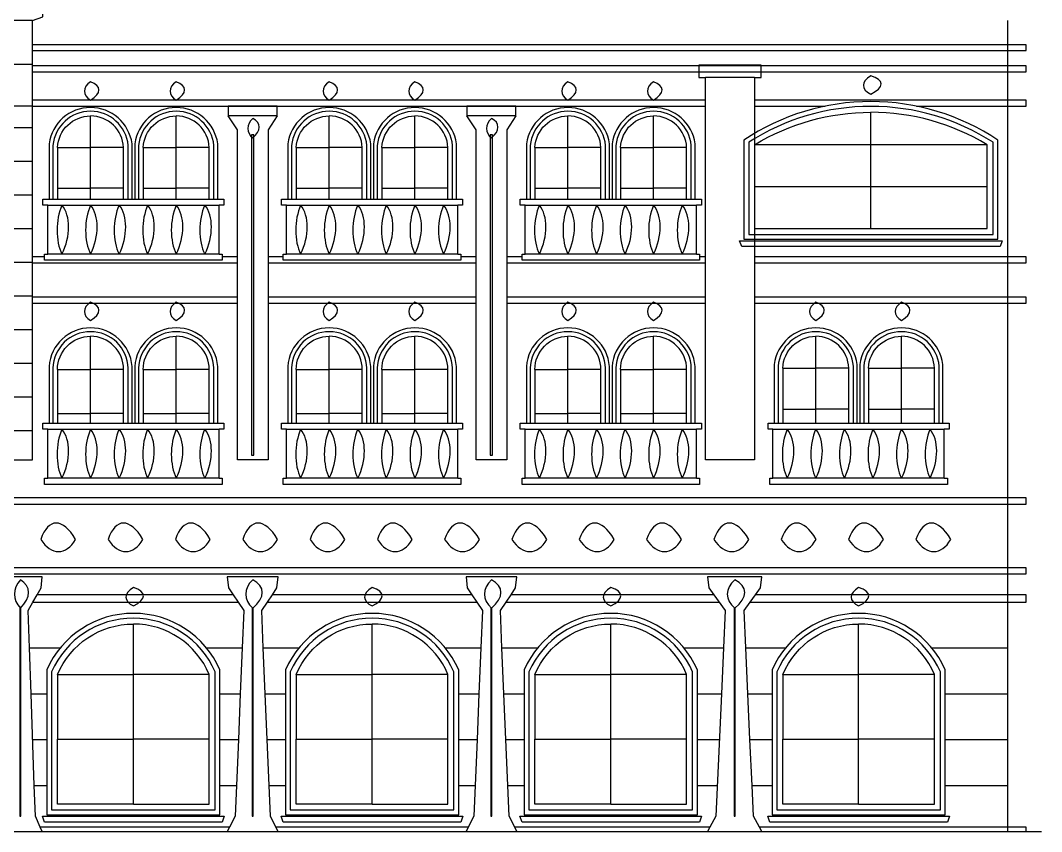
# Model space of a CAD drawing. Extents: x 86715 to 140868, y 75898 to 100447.
# Drawn here: x 124183 to 140868, y 75898 to 89148 of the extents above; entities that cross this region are included whole.
import ezdxf

# ---------------------------------------------------------------- set-up
doc = ezdxf.new("R2010")
doc.units = 0
for name, color, linetype, lineweight in [('01_SOURCE_MASSING', 7, 'Continuous', 25), ('02_NEW_GLAZING', 7, 'Continuous', 25), ('03_NEW_FRAMES', 7, 'Continuous', 25), ('04_NEW_CROWNS', 7, 'Continuous', 25), ('05_NEW_COLUMNS', 7, 'Continuous', 25), ('06_NEW_RAILINGS', 7, 'Continuous', 25), ('07_NEW_ORNAMENT', 7, 'Continuous', 25)]:
    doc.layers.add(name, color=color, linetype=linetype, lineweight=lineweight)

# ---------------------------------------------------------------- blocks, each defined once
blk = doc.blocks.new('ART_NOUVEAU_WINDOW_005')
at = {"layer": '02_NEW_GLAZING'}
for points in [[(-1240, 2117, -0.301718), (0, 2940)], [(1240, 2117, 0.301718), (0, 2940)]]:
    blk.add_lwpolyline(points, format="xyb", dxfattribs=at)
for points in [[(0, 2117), (0, 2940)], [(-1240, 2117), (-1240, 1058)], [(-1240, 2117), (0, 2117)], [(1240, 2117), (0, 2117)], [(0, 1058), (0, 2117)], [(1240, 1058), (1240, 2117)], [(0, 0), (-1240, 0), (-1240, 1058)], [(-1240, 1058), (0, 1058)], [(0, 0), (1240, 0), (1240, 1058)], [(0, 0), (0, 1058)], [(1240, 1058), (0, 1058)]]:
    blk.add_lwpolyline(points, dxfattribs=at)
at = {"layer": '03_NEW_FRAMES'}
for points in [[(-1415, -175), (1415, -175), (1415, 302), (1415, 1052), (1415, 1802), (1415, 2194, 0.296832), (0, 3115, 0.296832), (-1415, 2194), (-1415, 1802), (-1415, 1052), (-1415, 302)], [(-1336, -96), (1336, -96), (1336, 2159, 0.298878), (0, 3036, 0.298878), (-1336, 2159)]]:
    blk.add_lwpolyline(points, format="xyb", close=True, dxfattribs=at)
blk.add_lwpolyline([(-1485, -200), (1485, -200), (1450, -295), (-1450, -295)], close=True, dxfattribs=at)
at = {"layer": '07_NEW_ORNAMENT'}
blk.add_open_spline([(0, 3235), (-163, 3316), (-163, 3445), (0, 3535), (221, 3469), (221, 3346), (0, 3235)], degree=3, knots=[0, 0, 0, 0, 1, 1, 1, 2, 2, 2, 2], dxfattribs=at)
blk = doc.blocks.new('ART_NOUVEAU_WINDOW_006')
at = {"layer": '02_NEW_GLAZING'}
for points in [[(-1240, 2117, -0.301718), (0, 2940)], [(1240, 2117, 0.301718), (0, 2940)]]:
    blk.add_lwpolyline(points, format="xyb", dxfattribs=at)
for points in [[(0, 2117), (0, 2940)], [(-1240, 2117), (-1240, 1058)], [(-1240, 2117), (0, 2117)], [(1240, 2117), (0, 2117)], [(0, 1058), (0, 2117)], [(1240, 1058), (1240, 2117)], [(0, 0), (-1240, 0), (-1240, 1058)], [(-1240, 1058), (0, 1058)], [(0, 0), (1240, 0), (1240, 1058)], [(0, 0), (0, 1058)], [(1240, 1058), (0, 1058)]]:
    blk.add_lwpolyline(points, dxfattribs=at)
at = {"layer": '03_NEW_FRAMES'}
for points in [[(-1415, -175), (1415, -175), (1415, 302), (1415, 1052), (1415, 1802), (1415, 2194, 0.296832), (0, 3115, 0.296832), (-1415, 2194), (-1415, 1802), (-1415, 1052), (-1415, 302)], [(-1336, -96), (1336, -96), (1336, 2159, 0.298878), (0, 3036, 0.298878), (-1336, 2159)]]:
    blk.add_lwpolyline(points, format="xyb", close=True, dxfattribs=at)
blk.add_lwpolyline([(-1485, -200), (1485, -200), (1450, -295), (-1450, -295)], close=True, dxfattribs=at)
at = {"layer": '07_NEW_ORNAMENT'}
blk.add_open_spline([(0, 3235), (-163, 3316), (-163, 3445), (0, 3535), (221, 3469), (221, 3346), (0, 3235)], degree=3, knots=[0, 0, 0, 0, 1, 1, 1, 2, 2, 2, 2], dxfattribs=at)
blk = doc.blocks.new('ART_NOUVEAU_WINDOW_007')
at = {"layer": '02_NEW_GLAZING'}
for points in [[(-1240, 2117, -0.301718), (0, 2940)], [(1240, 2117, 0.301718), (0, 2940)]]:
    blk.add_lwpolyline(points, format="xyb", dxfattribs=at)
for points in [[(0, 2117), (0, 2940)], [(-1240, 2117), (-1240, 1058)], [(-1240, 2117), (0, 2117)], [(1240, 2117), (0, 2117)], [(0, 1058), (0, 2117)], [(1240, 1058), (1240, 2117)], [(0, 0), (-1240, 0), (-1240, 1058)], [(-1240, 1058), (0, 1058)], [(0, 0), (1240, 0), (1240, 1058)], [(0, 0), (0, 1058)], [(1240, 1058), (0, 1058)]]:
    blk.add_lwpolyline(points, dxfattribs=at)
at = {"layer": '03_NEW_FRAMES'}
for points in [[(-1415, -175), (1415, -175), (1415, 302), (1415, 1052), (1415, 1802), (1415, 2194, 0.296832), (0, 3115, 0.296832), (-1415, 2194), (-1415, 1802), (-1415, 1052), (-1415, 302)], [(-1336, -96), (1336, -96), (1336, 2159, 0.298878), (0, 3036, 0.298878), (-1336, 2159)]]:
    blk.add_lwpolyline(points, format="xyb", close=True, dxfattribs=at)
blk.add_lwpolyline([(-1485, -200), (1485, -200), (1450, -295), (-1450, -295)], close=True, dxfattribs=at)
at = {"layer": '07_NEW_ORNAMENT'}
blk.add_open_spline([(0, 3235), (-163, 3316), (-163, 3445), (0, 3535), (221, 3469), (221, 3346), (0, 3235)], degree=3, knots=[0, 0, 0, 0, 1, 1, 1, 2, 2, 2, 2], dxfattribs=at)
blk = doc.blocks.new('ART_NOUVEAU_WINDOW_008')
at = {"layer": '02_NEW_GLAZING'}
for points in [[(-1240, 2117, -0.301718), (0, 2940)], [(1240, 2117, 0.301718), (0, 2940)]]:
    blk.add_lwpolyline(points, format="xyb", dxfattribs=at)
for points in [[(0, 2117), (0, 2940)], [(-1240, 2117), (-1240, 1058)], [(-1240, 2117), (0, 2117)], [(1240, 2117), (0, 2117)], [(0, 1058), (0, 2117)], [(1240, 1058), (1240, 2117)], [(0, 0), (-1240, 0), (-1240, 1058)], [(-1240, 1058), (0, 1058)], [(0, 0), (1240, 0), (1240, 1058)], [(0, 0), (0, 1058)], [(1240, 1058), (0, 1058)]]:
    blk.add_lwpolyline(points, dxfattribs=at)
at = {"layer": '03_NEW_FRAMES'}
for points in [[(-1415, -175), (1415, -175), (1415, 302), (1415, 1052), (1415, 1802), (1415, 2194, 0.296832), (0, 3115, 0.296832), (-1415, 2194), (-1415, 1802), (-1415, 1052), (-1415, 302)], [(-1336, -96), (1336, -96), (1336, 2159, 0.298878), (0, 3036, 0.298878), (-1336, 2159)]]:
    blk.add_lwpolyline(points, format="xyb", close=True, dxfattribs=at)
blk.add_lwpolyline([(-1485, -200), (1485, -200), (1450, -295), (-1450, -295)], close=True, dxfattribs=at)
at = {"layer": '07_NEW_ORNAMENT'}
blk.add_open_spline([(0, 3235), (-163, 3316), (-163, 3445), (0, 3535), (221, 3469), (221, 3346), (0, 3235)], degree=3, knots=[0, 0, 0, 0, 1, 1, 1, 2, 2, 2, 2], dxfattribs=at)
blk = doc.blocks.new('ART_NOUVEAU_WINDOW_018')
at = {"layer": '02_NEW_GLAZING'}
for points in [[(-540, 1440, -0.414214), (0, 1980)], [(540, 1440, 0.414214), (0, 1980)]]:
    blk.add_lwpolyline(points, format="xyb", dxfattribs=at)
for points in [[(0, 1440), (0, 1980)], [(-540, 1440), (-540, 720)], [(-540, 1440), (0, 1440)], [(540, 1440), (0, 1440)], [(0, 720), (0, 1440)], [(540, 720), (540, 1440)], [(-540, 720), (-540, 562)], [(-540, 720), (0, 720)], [(540, 720), (0, 720)], [(0, 562), (0, 720)], [(540, 562), (540, 720)]]:
    blk.add_lwpolyline(points, dxfattribs=at)
at = {"layer": '03_NEW_FRAMES'}
for points in [[(678, 562), (678, 1486, 0.393721), (0, 2118, 0.393721), (-678, 1486), (-678, 562)], [(616, 562), (616, 1459, 0.405113), (0, 2056, 0.405113), (-616, 1459), (-616, 562)]]:
    blk.add_lwpolyline(points, format="xyb", dxfattribs=at)
at = {"layer": '07_NEW_ORNAMENT'}
blk.add_open_spline([(0, 2238), (-135, 2319), (-135, 2448), (0, 2538), (183, 2472), (183, 2349), (0, 2238)], degree=3, knots=[0, 0, 0, 0, 1, 1, 1, 2, 2, 2, 2], dxfattribs=at)
blk = doc.blocks.new('ART_NOUVEAU_WINDOW_019')
at = {"layer": '02_NEW_GLAZING'}
for points in [[(-540, 1440, -0.414214), (0, 1980)], [(540, 1440, 0.414214), (0, 1980)]]:
    blk.add_lwpolyline(points, format="xyb", dxfattribs=at)
for points in [[(0, 1440), (0, 1980)], [(-540, 1440), (-540, 720)], [(-540, 1440), (0, 1440)], [(540, 1440), (0, 1440)], [(0, 720), (0, 1440)], [(540, 720), (540, 1440)], [(-540, 720), (-540, 562)], [(-540, 720), (0, 720)], [(540, 720), (0, 720)], [(0, 562), (0, 720)], [(540, 562), (540, 720)]]:
    blk.add_lwpolyline(points, dxfattribs=at)
at = {"layer": '03_NEW_FRAMES'}
for points in [[(678, 562), (678, 1486, 0.393721), (0, 2118, 0.393721), (-678, 1486), (-678, 562)], [(616, 562), (616, 1459, 0.405113), (0, 2056, 0.405113), (-616, 1459), (-616, 562)]]:
    blk.add_lwpolyline(points, format="xyb", dxfattribs=at)
at = {"layer": '07_NEW_ORNAMENT'}
blk.add_open_spline([(0, 2238), (-135, 2319), (-135, 2448), (0, 2538), (183, 2472), (183, 2349), (0, 2238)], degree=3, knots=[0, 0, 0, 0, 1, 1, 1, 2, 2, 2, 2], dxfattribs=at)
blk = doc.blocks.new('ART_NOUVEAU_WINDOW_020')
at = {"layer": '02_NEW_GLAZING'}
for points in [[(-540, 1440, -0.414214), (0, 1980)], [(540, 1440, 0.414214), (0, 1980)]]:
    blk.add_lwpolyline(points, format="xyb", dxfattribs=at)
for points in [[(0, 1440), (0, 1980)], [(-540, 1440), (-540, 720)], [(-540, 1440), (0, 1440)], [(540, 1440), (0, 1440)], [(0, 720), (0, 1440)], [(540, 720), (540, 1440)], [(-540, 720), (-540, 562)], [(-540, 720), (0, 720)], [(540, 720), (0, 720)], [(0, 562), (0, 720)], [(540, 562), (540, 720)]]:
    blk.add_lwpolyline(points, dxfattribs=at)
at = {"layer": '03_NEW_FRAMES'}
for points in [[(678, 562), (678, 1486, 0.393721), (0, 2118, 0.393721), (-678, 1486), (-678, 562)], [(616, 562), (616, 1459, 0.405113), (0, 2056, 0.405113), (-616, 1459), (-616, 562)]]:
    blk.add_lwpolyline(points, format="xyb", dxfattribs=at)
at = {"layer": '07_NEW_ORNAMENT'}
blk.add_open_spline([(0, 2238), (-135, 2319), (-135, 2448), (0, 2538), (183, 2472), (183, 2349), (0, 2238)], degree=3, knots=[0, 0, 0, 0, 1, 1, 1, 2, 2, 2, 2], dxfattribs=at)
blk = doc.blocks.new('ART_NOUVEAU_WINDOW_021')
at = {"layer": '02_NEW_GLAZING'}
for points in [[(-540, 1440, -0.414214), (0, 1980)], [(540, 1440, 0.414214), (0, 1980)]]:
    blk.add_lwpolyline(points, format="xyb", dxfattribs=at)
for points in [[(0, 1440), (0, 1980)], [(-540, 1440), (-540, 720)], [(-540, 1440), (0, 1440)], [(540, 1440), (0, 1440)], [(0, 720), (0, 1440)], [(540, 720), (540, 1440)], [(-540, 720), (-540, 562)], [(-540, 720), (0, 720)], [(540, 720), (0, 720)], [(0, 562), (0, 720)], [(540, 562), (540, 720)]]:
    blk.add_lwpolyline(points, dxfattribs=at)
at = {"layer": '03_NEW_FRAMES'}
for points in [[(678, 562), (678, 1486, 0.393721), (0, 2118, 0.393721), (-678, 1486), (-678, 562)], [(616, 562), (616, 1459, 0.405113), (0, 2056, 0.405113), (-616, 1459), (-616, 562)]]:
    blk.add_lwpolyline(points, format="xyb", dxfattribs=at)
at = {"layer": '07_NEW_ORNAMENT'}
blk.add_open_spline([(0, 2238), (-135, 2319), (-135, 2448), (0, 2538), (183, 2472), (183, 2349), (0, 2238)], degree=3, knots=[0, 0, 0, 0, 1, 1, 1, 2, 2, 2, 2], dxfattribs=at)
blk = doc.blocks.new('ART_NOUVEAU_WINDOW_022')
at = {"layer": '02_NEW_GLAZING'}
for points in [[(-540, 1440, -0.414214), (0, 1980)], [(540, 1440, 0.414214), (0, 1980)]]:
    blk.add_lwpolyline(points, format="xyb", dxfattribs=at)
for points in [[(0, 1440), (0, 1980)], [(-540, 1440), (-540, 720)], [(-540, 1440), (0, 1440)], [(540, 1440), (0, 1440)], [(0, 720), (0, 1440)], [(540, 720), (540, 1440)], [(-540, 720), (-540, 562)], [(-540, 720), (0, 720)], [(540, 720), (0, 720)], [(0, 562), (0, 720)], [(540, 562), (540, 720)]]:
    blk.add_lwpolyline(points, dxfattribs=at)
at = {"layer": '03_NEW_FRAMES'}
for points in [[(678, 562), (678, 1486, 0.393721), (0, 2118, 0.393721), (-678, 1486), (-678, 562)], [(616, 562), (616, 1459, 0.405113), (0, 2056, 0.405113), (-616, 1459), (-616, 562)]]:
    blk.add_lwpolyline(points, format="xyb", dxfattribs=at)
at = {"layer": '07_NEW_ORNAMENT'}
blk.add_open_spline([(0, 2238), (-135, 2319), (-135, 2448), (0, 2538), (183, 2472), (183, 2349), (0, 2238)], degree=3, knots=[0, 0, 0, 0, 1, 1, 1, 2, 2, 2, 2], dxfattribs=at)
blk = doc.blocks.new('ART_NOUVEAU_WINDOW_023')
at = {"layer": '02_NEW_GLAZING'}
for points in [[(-540, 1440, -0.414214), (0, 1980)], [(540, 1440, 0.414214), (0, 1980)]]:
    blk.add_lwpolyline(points, format="xyb", dxfattribs=at)
for points in [[(0, 1440), (0, 1980)], [(-540, 1440), (-540, 720)], [(-540, 1440), (0, 1440)], [(540, 1440), (0, 1440)], [(0, 720), (0, 1440)], [(540, 720), (540, 1440)], [(-540, 720), (-540, 562)], [(-540, 720), (0, 720)], [(540, 720), (0, 720)], [(0, 562), (0, 720)], [(540, 562), (540, 720)]]:
    blk.add_lwpolyline(points, dxfattribs=at)
at = {"layer": '03_NEW_FRAMES'}
for points in [[(678, 562), (678, 1486, 0.393721), (0, 2118, 0.393721), (-678, 1486), (-678, 562)], [(616, 562), (616, 1459, 0.405113), (0, 2056, 0.405113), (-616, 1459), (-616, 562)]]:
    blk.add_lwpolyline(points, format="xyb", dxfattribs=at)
at = {"layer": '07_NEW_ORNAMENT'}
blk.add_open_spline([(0, 2238), (-135, 2319), (-135, 2448), (0, 2538), (183, 2472), (183, 2349), (0, 2238)], degree=3, knots=[0, 0, 0, 0, 1, 1, 1, 2, 2, 2, 2], dxfattribs=at)
blk = doc.blocks.new('ART_NOUVEAU_WINDOW_026')
at = {"layer": '02_NEW_GLAZING'}
for points in [[(-540, 1337, -0.403191), (0, 1857)], [(540, 1337, 0.403191), (0, 1857)]]:
    blk.add_lwpolyline(points, format="xyb", dxfattribs=at)
for points in [[(0, 1337), (0, 1857)], [(-540, 1337), (-540, 669)], [(-540, 1337), (0, 1337)], [(540, 1337), (0, 1337)], [(0, 669), (0, 1337)], [(540, 669), (540, 1337)], [(-540, 669), (-540, 439)], [(-540, 669), (0, 669)], [(540, 669), (0, 669)], [(0, 439), (0, 669)], [(540, 439), (540, 669)]]:
    blk.add_lwpolyline(points, dxfattribs=at)
at = {"layer": '03_NEW_FRAMES'}
for points in [[(678, 439), (678, 1398, 0.377701), (0, 1995, 0.377701), (-678, 1398), (-678, 439)], [(616, 439), (616, 1370, 0.387958), (0, 1933, 0.387958), (-616, 1370), (-616, 439)]]:
    blk.add_lwpolyline(points, format="xyb", dxfattribs=at)
at = {"layer": '07_NEW_ORNAMENT'}
blk.add_open_spline([(0, 2115), (-135, 2196), (-135, 2325), (0, 2415), (183, 2349), (183, 2226), (0, 2115)], degree=3, knots=[0, 0, 0, 0, 1, 1, 1, 2, 2, 2, 2], dxfattribs=at)
blk = doc.blocks.new('ART_NOUVEAU_WINDOW_027')
at = {"layer": '02_NEW_GLAZING'}
for points in [[(-540, 1337, -0.403191), (0, 1857)], [(540, 1337, 0.403191), (0, 1857)]]:
    blk.add_lwpolyline(points, format="xyb", dxfattribs=at)
for points in [[(0, 1337), (0, 1857)], [(-540, 1337), (-540, 669)], [(-540, 1337), (0, 1337)], [(540, 1337), (0, 1337)], [(0, 669), (0, 1337)], [(540, 669), (540, 1337)], [(-540, 669), (-540, 439)], [(-540, 669), (0, 669)], [(540, 669), (0, 669)], [(0, 439), (0, 669)], [(540, 439), (540, 669)]]:
    blk.add_lwpolyline(points, dxfattribs=at)
at = {"layer": '03_NEW_FRAMES'}
for points in [[(678, 439), (678, 1398, 0.377701), (0, 1995, 0.377701), (-678, 1398), (-678, 439)], [(616, 439), (616, 1370, 0.387958), (0, 1933, 0.387958), (-616, 1370), (-616, 439)]]:
    blk.add_lwpolyline(points, format="xyb", dxfattribs=at)
at = {"layer": '07_NEW_ORNAMENT'}
blk.add_open_spline([(0, 2115), (-135, 2196), (-135, 2325), (0, 2415), (183, 2349), (183, 2226), (0, 2115)], degree=3, knots=[0, 0, 0, 0, 1, 1, 1, 2, 2, 2, 2], dxfattribs=at)
blk = doc.blocks.new('ART_NOUVEAU_WINDOW_036')
at = {"layer": '02_NEW_GLAZING'}
for points in [[(-540, 1325, -0.400515), (0, 1840)], [(540, 1325, 0.400515), (0, 1840)]]:
    blk.add_lwpolyline(points, format="xyb", dxfattribs=at)
for points in [[(0, 1325), (0, 1840)], [(-540, 1325), (-540, 662)], [(-540, 1325), (0, 1325)], [(540, 1325), (0, 1325)], [(0, 662), (0, 1325)], [(540, 662), (540, 1325)], [(-540, 662), (-540, 482)], [(-540, 662), (0, 662)], [(540, 662), (0, 662)], [(0, 482), (0, 662)], [(540, 482), (540, 662)]]:
    blk.add_lwpolyline(points, dxfattribs=at)
at = {"layer": '03_NEW_FRAMES'}
for points in [[(678, 482), (678, 1385, 0.375428), (0, 1978, 0.375428), (-678, 1385), (-678, 482)], [(616, 482), (616, 1358, 0.385518), (0, 1916, 0.385518), (-616, 1358), (-616, 482)]]:
    blk.add_lwpolyline(points, format="xyb", dxfattribs=at)
at = {"layer": '07_NEW_ORNAMENT'}
blk.add_open_spline([(0, 2098), (-135, 2179), (-135, 2308), (0, 2398), (183, 2332), (183, 2209), (0, 2098)], degree=3, knots=[0, 0, 0, 0, 1, 1, 1, 2, 2, 2, 2], dxfattribs=at)
blk = doc.blocks.new('ART_NOUVEAU_WINDOW_037')
at = {"layer": '02_NEW_GLAZING'}
for points in [[(-540, 1325, -0.400515), (0, 1840)], [(540, 1325, 0.400515), (0, 1840)]]:
    blk.add_lwpolyline(points, format="xyb", dxfattribs=at)
for points in [[(0, 1325), (0, 1840)], [(-540, 1325), (-540, 662)], [(-540, 1325), (0, 1325)], [(540, 1325), (0, 1325)], [(0, 662), (0, 1325)], [(540, 662), (540, 1325)], [(-540, 662), (-540, 482)], [(-540, 662), (0, 662)], [(540, 662), (0, 662)], [(0, 482), (0, 662)], [(540, 482), (540, 662)]]:
    blk.add_lwpolyline(points, dxfattribs=at)
at = {"layer": '03_NEW_FRAMES'}
for points in [[(678, 482), (678, 1385, 0.375428), (0, 1978, 0.375428), (-678, 1385), (-678, 482)], [(616, 482), (616, 1358, 0.385518), (0, 1916, 0.385518), (-616, 1358), (-616, 482)]]:
    blk.add_lwpolyline(points, format="xyb", dxfattribs=at)
at = {"layer": '07_NEW_ORNAMENT'}
blk.add_open_spline([(0, 2098), (-135, 2179), (-135, 2308), (0, 2398), (183, 2332), (183, 2209), (0, 2098)], degree=3, knots=[0, 0, 0, 0, 1, 1, 1, 2, 2, 2, 2], dxfattribs=at)
blk = doc.blocks.new('ART_NOUVEAU_WINDOW_038')
at = {"layer": '02_NEW_GLAZING'}
for points in [[(-540, 1325, -0.400515), (0, 1840)], [(540, 1325, 0.400515), (0, 1840)]]:
    blk.add_lwpolyline(points, format="xyb", dxfattribs=at)
for points in [[(0, 1325), (0, 1840)], [(-540, 1325), (-540, 662)], [(-540, 1325), (0, 1325)], [(540, 1325), (0, 1325)], [(0, 662), (0, 1325)], [(540, 662), (540, 1325)], [(-540, 662), (-540, 482)], [(-540, 662), (0, 662)], [(540, 662), (0, 662)], [(0, 482), (0, 662)], [(540, 482), (540, 662)]]:
    blk.add_lwpolyline(points, dxfattribs=at)
at = {"layer": '03_NEW_FRAMES'}
for points in [[(678, 482), (678, 1385, 0.375428), (0, 1978, 0.375428), (-678, 1385), (-678, 482)], [(616, 482), (616, 1358, 0.385518), (0, 1916, 0.385518), (-616, 1358), (-616, 482)]]:
    blk.add_lwpolyline(points, format="xyb", dxfattribs=at)
at = {"layer": '07_NEW_ORNAMENT'}
blk.add_open_spline([(0, 2098), (-135, 2179), (-135, 2308), (0, 2398), (183, 2332), (183, 2209), (0, 2098)], degree=3, knots=[0, 0, 0, 0, 1, 1, 1, 2, 2, 2, 2], dxfattribs=at)
blk = doc.blocks.new('ART_NOUVEAU_WINDOW_039')
at = {"layer": '02_NEW_GLAZING'}
for points in [[(-540, 1325, -0.400515), (0, 1840)], [(540, 1325, 0.400515), (0, 1840)]]:
    blk.add_lwpolyline(points, format="xyb", dxfattribs=at)
for points in [[(0, 1325), (0, 1840)], [(-540, 1325), (-540, 662)], [(-540, 1325), (0, 1325)], [(540, 1325), (0, 1325)], [(0, 662), (0, 1325)], [(540, 662), (540, 1325)], [(-540, 662), (-540, 482)], [(-540, 662), (0, 662)], [(540, 662), (0, 662)], [(0, 482), (0, 662)], [(540, 482), (540, 662)]]:
    blk.add_lwpolyline(points, dxfattribs=at)
at = {"layer": '03_NEW_FRAMES'}
for points in [[(678, 482), (678, 1385, 0.375428), (0, 1978, 0.375428), (-678, 1385), (-678, 482)], [(616, 482), (616, 1358, 0.385518), (0, 1916, 0.385518), (-616, 1358), (-616, 482)]]:
    blk.add_lwpolyline(points, format="xyb", dxfattribs=at)
at = {"layer": '07_NEW_ORNAMENT'}
blk.add_open_spline([(0, 2098), (-135, 2179), (-135, 2308), (0, 2398), (183, 2332), (183, 2209), (0, 2098)], degree=3, knots=[0, 0, 0, 0, 1, 1, 1, 2, 2, 2, 2], dxfattribs=at)
blk = doc.blocks.new('ART_NOUVEAU_WINDOW_040')
at = {"layer": '02_NEW_GLAZING'}
for points in [[(-540, 1325, -0.400515), (0, 1840)], [(540, 1325, 0.400515), (0, 1840)]]:
    blk.add_lwpolyline(points, format="xyb", dxfattribs=at)
for points in [[(0, 1325), (0, 1840)], [(-540, 1325), (-540, 662)], [(-540, 1325), (0, 1325)], [(540, 1325), (0, 1325)], [(0, 662), (0, 1325)], [(540, 662), (540, 1325)], [(-540, 662), (-540, 482)], [(-540, 662), (0, 662)], [(540, 662), (0, 662)], [(0, 482), (0, 662)], [(540, 482), (540, 662)]]:
    blk.add_lwpolyline(points, dxfattribs=at)
at = {"layer": '03_NEW_FRAMES'}
for points in [[(678, 482), (678, 1385, 0.375428), (0, 1978, 0.375428), (-678, 1385), (-678, 482)], [(616, 482), (616, 1358, 0.385518), (0, 1916, 0.385518), (-616, 1358), (-616, 482)]]:
    blk.add_lwpolyline(points, format="xyb", dxfattribs=at)
at = {"layer": '07_NEW_ORNAMENT'}
blk.add_open_spline([(0, 2098), (-135, 2179), (-135, 2308), (0, 2398), (183, 2332), (183, 2209), (0, 2098)], degree=3, knots=[0, 0, 0, 0, 1, 1, 1, 2, 2, 2, 2], dxfattribs=at)
blk = doc.blocks.new('ART_NOUVEAU_WINDOW_041')
at = {"layer": '02_NEW_GLAZING'}
for points in [[(-540, 1325, -0.400515), (0, 1840)], [(540, 1325, 0.400515), (0, 1840)]]:
    blk.add_lwpolyline(points, format="xyb", dxfattribs=at)
for points in [[(0, 1325), (0, 1840)], [(-540, 1325), (-540, 662)], [(-540, 1325), (0, 1325)], [(540, 1325), (0, 1325)], [(0, 662), (0, 1325)], [(540, 662), (540, 1325)], [(-540, 662), (-540, 482)], [(-540, 662), (0, 662)], [(540, 662), (0, 662)], [(0, 482), (0, 662)], [(540, 482), (540, 662)]]:
    blk.add_lwpolyline(points, dxfattribs=at)
at = {"layer": '03_NEW_FRAMES'}
for points in [[(678, 482), (678, 1385, 0.375428), (0, 1978, 0.375428), (-678, 1385), (-678, 482)], [(616, 482), (616, 1358, 0.385518), (0, 1916, 0.385518), (-616, 1358), (-616, 482)]]:
    blk.add_lwpolyline(points, format="xyb", dxfattribs=at)
at = {"layer": '07_NEW_ORNAMENT'}
blk.add_open_spline([(0, 2098), (-135, 2179), (-135, 2308), (0, 2398), (183, 2332), (183, 2209), (0, 2098)], degree=3, knots=[0, 0, 0, 0, 1, 1, 1, 2, 2, 2, 2], dxfattribs=at)
blk = doc.blocks.new('ART_NOUVEAU_WINDOW_042')
at = {"layer": '02_NEW_GLAZING'}
for points in [[(0, 1368), (-1900, 1368, -0.137359), (0, 1900)], [(1900, 1368, 0.137359), (0, 1900)]]:
    blk.add_lwpolyline(points, format="xyb", dxfattribs=at)
for points in [[(0, 1368), (0, 1900)], [(1900, 1368), (0, 1368)], [(0, 684), (0, 1368)], [(1900, 684), (1900, 1368)], [(0, 684), (-1900, 684)], [(0, 0), (1900, 0), (1900, 684)], [(0, 0), (0, 684)], [(1900, 684), (0, 684)], [(-1900, 0), (0, 0)]]:
    blk.add_lwpolyline(points, dxfattribs=at)
at = {"layer": '03_NEW_FRAMES'}
for points in [[(-2075, -175), (-1900, -175), (2075, -175), (2075, 1445, 0.148461), (0, 2075, 0.148461), (-2075, 1445)], [(-1996, -96), (-1900, -96), (1996, -96), (1996, 1410, 0.143719), (0, 1996, 0.143719), (-1996, 1410)]]:
    blk.add_lwpolyline(points, format="xyb", close=True, dxfattribs=at)
blk.add_lwpolyline([(-2145, -200), (-1900, -200), (2145, -200), (2110, -295), (-1900, -295), (-2110, -295)], close=True, dxfattribs=at)
at = {"layer": '07_NEW_ORNAMENT'}
blk.add_open_spline([(0, 2195), (-163, 2276), (-163, 2405), (0, 2495), (221, 2429), (221, 2306), (0, 2195)], degree=3, knots=[0, 0, 0, 0, 1, 1, 1, 2, 2, 2, 2], dxfattribs=at)
blk = doc.blocks.new('ART_NOUVEAU_COLUMN_006')
at = {"layer": '05_NEW_COLUMNS'}
blk.add_lwpolyline([(205, 3750), (274, 3870), (338, 3982), (354, 4162), (-354, 4162), (-338, 3982), (-274, 3870), (-205, 3750), (-125, 3612), (-147, 3002), (-174, 2252), (-201, 1502), (-227, 752), (-245, 250), (-324, 70), (-354, 0), (354, 0), (324, 70), (245, 250), (227, 752), (174, 2252), (147, 3002), (125, 3612), (205, 3750)], dxfattribs=at)
blk.add_lwpolyline([(-8, 250), (8, 250), (8, 3652), (-8, 3652)], close=True, dxfattribs=at)
blk.add_open_spline([(0, 3652), (-131, 3776), (-131, 3974), (0, 4112), (177, 4011), (177, 3822), (0, 3652)], degree=3, knots=[0, 0, 0, 0, 1, 1, 1, 2, 2, 2, 2], dxfattribs=at)
blk = doc.blocks.new('ART_NOUVEAU_COLUMN_007')
at = {"layer": '05_NEW_COLUMNS'}
for points in [[(-415, 0), (415, 0), (380, 70), (288, 250), (267, 752), (235, 1502), (204, 2252), (172, 3002), (147, 3612), (240, 3750), (321, 3870), (396, 3982), (415, 4162), (-415, 4162), (-396, 3982), (-321, 3870), (-240, 3750), (-147, 3612), (-172, 3002), (-204, 2252), (-235, 1502), (-267, 752), (-288, 250), (-380, 70)], [(-8, 250), (8, 250), (8, 3652), (-8, 3652)]]:
    blk.add_lwpolyline(points, close=True, dxfattribs=at)
blk.add_open_spline([(0, 3652), (-153, 3776), (-153, 3974), (0, 4112), (208, 4011), (208, 3822), (0, 3652)], degree=3, knots=[0, 0, 0, 0, 1, 1, 1, 2, 2, 2, 2], dxfattribs=at)
blk = doc.blocks.new('ART_NOUVEAU_COLUMN_008')
at = {"layer": '05_NEW_COLUMNS'}
for points in [[(-415, 0), (415, 0), (380, 70), (288, 250), (267, 752), (235, 1502), (204, 2252), (172, 3002), (147, 3612), (240, 3750), (321, 3870), (396, 3982), (415, 4162), (-415, 4162), (-396, 3982), (-321, 3870), (-240, 3750), (-147, 3612), (-172, 3002), (-204, 2252), (-235, 1502), (-267, 752), (-288, 250), (-380, 70)], [(-8, 250), (8, 250), (8, 3652), (-8, 3652)]]:
    blk.add_lwpolyline(points, close=True, dxfattribs=at)
blk.add_open_spline([(0, 3652), (-153, 3776), (-153, 3974), (0, 4112), (208, 4011), (208, 3822), (0, 3652)], degree=3, knots=[0, 0, 0, 0, 1, 1, 1, 2, 2, 2, 2], dxfattribs=at)
blk = doc.blocks.new('ART_NOUVEAU_COLUMN_009')
at = {"layer": '05_NEW_COLUMNS'}
for points in [[(-442, 0), (442, 0), (404, 70), (306, 250), (284, 752), (250, 1502), (217, 2252), (184, 3002), (156, 3612), (255, 3750), (341, 3870), (422, 3982), (442, 4162), (-442, 4162), (-422, 3982), (-341, 3870), (-156, 3612), (-184, 3002), (-217, 2252), (-306, 250), (-404, 70)], [(-8, 250), (8, 250), (8, 3652), (-8, 3652)]]:
    blk.add_lwpolyline(points, close=True, dxfattribs=at)
blk.add_open_spline([(0, 3652), (-163, 3776), (-163, 3974), (0, 4112), (221, 4011), (221, 3822), (0, 3652)], degree=3, knots=[0, 0, 0, 0, 1, 1, 1, 2, 2, 2, 2], dxfattribs=at)
blk = doc.blocks.new('ART_NOUVEAU_RAILING_81.95_3')
at = {"layer": '06_NEW_RAILINGS'}
for points in [[(-1400, 780), (-1480, 780), (-1480, 880), (-1378, 880), (-1316, 880), (-1240, 880), (-700, 880), (-160, 880), (-84, 880), (-22, 880), (22, 880), (84, 880), (160, 880), (700, 880), (1240, 880), (1316, 880), (1378, 880), (1480, 880), (1480, 780), (1400, 780)], [(-1400, -20), (-1400, 780)], [(-1400, 780), (1400, 780)], [(1400, -20), (1400, 780)], [(1400, -20), (1450, -20), (1450, -120), (-1450, -120), (-1450, -20), (-1400, -20)], [(1400, -20), (-1400, -20)]]:
    blk.add_lwpolyline(points, dxfattribs=at)
for points in [[(-1167, -20), (-1273, 196), (-1273, 540), (-1167, 780), (-1022, 604), (-1022, 276), (-1167, -20)], [(-700, -20), (-807, 196), (-807, 540), (-700, 780), (-556, 604), (-556, 276), (-700, -20)], [(-233, -20), (-340, 196), (-340, 540), (-233, 780), (-89, 604), (-89, 276), (-233, -20)], [(233, -20), (127, 196), (127, 540), (233, 780), (378, 604), (378, 276), (233, -20)], [(700, -20), (593, 196), (593, 540), (700, 780), (844, 604), (844, 276), (700, -20)], [(1167, -20), (1060, 196), (1060, 540), (1167, 780), (1311, 604), (1311, 276), (1167, -20)]]:
    blk.add_open_spline(points, degree=3, knots=[0, 0, 0, 0, 1, 1, 1, 2, 2, 2, 2], dxfattribs=at)
blk = doc.blocks.new('ART_NOUVEAU_RAILING_81.95_4')
at = {"layer": '06_NEW_RAILINGS'}
for points in [[(-1400, 780), (-1480, 780), (-1480, 880), (-1378, 880), (-1316, 880), (-1240, 880), (-700, 880), (-160, 880), (-84, 880), (-22, 880), (22, 880), (84, 880), (160, 880), (700, 880), (1240, 880), (1316, 880), (1378, 880), (1480, 880), (1480, 780), (1400, 780)], [(-1400, -20), (-1400, 780)], [(-1400, 780), (1400, 780)], [(1400, -20), (1400, 780)], [(1400, -20), (1450, -20), (1450, -120), (-1450, -120), (-1450, -20), (-1400, -20)], [(1400, -20), (-1400, -20)]]:
    blk.add_lwpolyline(points, dxfattribs=at)
for points in [[(-1167, -20), (-1273, 196), (-1273, 540), (-1167, 780), (-1022, 604), (-1022, 276), (-1167, -20)], [(-700, -20), (-807, 196), (-807, 540), (-700, 780), (-556, 604), (-556, 276), (-700, -20)], [(-233, -20), (-340, 196), (-340, 540), (-233, 780), (-89, 604), (-89, 276), (-233, -20)], [(233, -20), (127, 196), (127, 540), (233, 780), (378, 604), (378, 276), (233, -20)], [(700, -20), (593, 196), (593, 540), (700, 780), (844, 604), (844, 276), (700, -20)], [(1167, -20), (1060, 196), (1060, 540), (1167, 780), (1311, 604), (1311, 276), (1167, -20)]]:
    blk.add_open_spline(points, degree=3, knots=[0, 0, 0, 0, 1, 1, 1, 2, 2, 2, 2], dxfattribs=at)
blk = doc.blocks.new('ART_NOUVEAU_RAILING_81.95_5')
at = {"layer": '06_NEW_RAILINGS'}
for points in [[(-1400, 780), (-1480, 780), (-1480, 880), (-1378, 880), (-1316, 880), (-1240, 880), (-700, 880), (-160, 880), (-84, 880), (-22, 880), (22, 880), (84, 880), (160, 880), (700, 880), (1240, 880), (1316, 880), (1378, 880), (1480, 880), (1480, 780), (1400, 780)], [(-1400, -20), (-1400, 780)], [(-1400, 780), (1400, 780)], [(1400, -20), (1400, 780)], [(1400, -20), (1450, -20), (1450, -120), (-1450, -120), (-1450, -20), (-1400, -20)], [(1400, -20), (-1400, -20)]]:
    blk.add_lwpolyline(points, dxfattribs=at)
for points in [[(-1167, -20), (-1273, 196), (-1273, 540), (-1167, 780), (-1022, 604), (-1022, 276), (-1167, -20)], [(-700, -20), (-807, 196), (-807, 540), (-700, 780), (-556, 604), (-556, 276), (-700, -20)], [(-233, -20), (-340, 196), (-340, 540), (-233, 780), (-89, 604), (-89, 276), (-233, -20)], [(233, -20), (127, 196), (127, 540), (233, 780), (378, 604), (378, 276), (233, -20)], [(700, -20), (593, 196), (593, 540), (700, 780), (844, 604), (844, 276), (700, -20)], [(1167, -20), (1060, 196), (1060, 540), (1167, 780), (1311, 604), (1311, 276), (1167, -20)]]:
    blk.add_open_spline(points, degree=3, knots=[0, 0, 0, 0, 1, 1, 1, 2, 2, 2, 2], dxfattribs=at)
blk = doc.blocks.new('ART_NOUVEAU_RAILING_81.95_6')
at = {"layer": '06_NEW_RAILINGS'}
for points in [[(-1400, 780), (-1480, 780), (-1480, 880), (-1378, 880), (-1316, 880), (-1240, 880), (-700, 880), (-160, 880), (-84, 880), (-22, 880), (22, 880), (84, 880), (160, 880), (700, 880), (1240, 880), (1316, 880), (1378, 880), (1480, 880), (1480, 780), (1400, 780)], [(-1400, -20), (-1400, 780)], [(-1400, 780), (1400, 780)], [(1400, -20), (1400, 780)], [(1400, -20), (1450, -20), (1450, -120), (-1450, -120), (-1450, -20), (-1400, -20)], [(1400, -20), (-1400, -20)]]:
    blk.add_lwpolyline(points, dxfattribs=at)
for points in [[(-1167, -20), (-1273, 196), (-1273, 540), (-1167, 780), (-1022, 604), (-1022, 276), (-1167, -20)], [(-700, -20), (-807, 196), (-807, 540), (-700, 780), (-556, 604), (-556, 276), (-700, -20)], [(-233, -20), (-340, 196), (-340, 540), (-233, 780), (-89, 604), (-89, 276), (-233, -20)], [(233, -20), (127, 196), (127, 540), (233, 780), (378, 604), (378, 276), (233, -20)], [(700, -20), (593, 196), (593, 540), (700, 780), (844, 604), (844, 276), (700, -20)], [(1167, -20), (1060, 196), (1060, 540), (1167, 780), (1311, 604), (1311, 276), (1167, -20)]]:
    blk.add_open_spline(points, degree=3, knots=[0, 0, 0, 0, 1, 1, 1, 2, 2, 2, 2], dxfattribs=at)
blk = doc.blocks.new('ART_NOUVEAU_RAILING_85.65_3')
at = {"layer": '06_NEW_RAILINGS'}
for points in [[(-1400, 780), (-1480, 780), (-1480, 880), (-1378, 880), (-1316, 880), (-1240, 880), (-700, 880), (-160, 880), (-84, 880), (-22, 880), (22, 880), (84, 880), (160, 880), (700, 880), (1240, 880), (1316, 880), (1378, 880), (1480, 880), (1480, 780), (1400, 780)], [(-1400, -20), (-1400, 780)], [(-1400, 780), (1400, 780)], [(1400, -20), (1400, 780)], [(1400, -20), (1450, -20), (1450, -62), (1450, -120), (-1450, -120), (-1450, -62), (-1450, -20), (-1400, -20)], [(1400, -20), (-1400, -20)]]:
    blk.add_lwpolyline(points, dxfattribs=at)
for points in [[(-1167, -20), (-1273, 196), (-1273, 540), (-1167, 780), (-1022, 604), (-1022, 276), (-1167, -20)], [(-700, -20), (-807, 196), (-807, 540), (-700, 780), (-556, 604), (-556, 276), (-700, -20)], [(-233, -20), (-340, 196), (-340, 540), (-233, 780), (-89, 604), (-89, 276), (-233, -20)], [(233, -20), (127, 196), (127, 540), (233, 780), (378, 604), (378, 276), (233, -20)], [(700, -20), (593, 196), (593, 540), (700, 780), (844, 604), (844, 276), (700, -20)], [(1167, -20), (1060, 196), (1060, 540), (1167, 780), (1311, 604), (1311, 276), (1167, -20)]]:
    blk.add_open_spline(points, degree=3, knots=[0, 0, 0, 0, 1, 1, 1, 2, 2, 2, 2], dxfattribs=at)
blk = doc.blocks.new('ART_NOUVEAU_RAILING_85.65_4')
at = {"layer": '06_NEW_RAILINGS'}
for points in [[(-1400, 780), (-1480, 780), (-1480, 880), (-1378, 880), (-1316, 880), (-1240, 880), (-700, 880), (-160, 880), (-84, 880), (-22, 880), (22, 880), (84, 880), (160, 880), (700, 880), (1240, 880), (1316, 880), (1378, 880), (1480, 880), (1480, 780), (1400, 780)], [(-1400, -20), (-1400, 780)], [(-1400, 780), (1400, 780)], [(1400, -20), (1400, 780)], [(1400, -20), (1450, -20), (1450, -62), (1450, -120), (-1450, -120), (-1450, -62), (-1450, -20), (-1400, -20)], [(1400, -20), (-1400, -20)]]:
    blk.add_lwpolyline(points, dxfattribs=at)
for points in [[(-1167, -20), (-1273, 196), (-1273, 540), (-1167, 780), (-1022, 604), (-1022, 276), (-1167, -20)], [(-700, -20), (-807, 196), (-807, 540), (-700, 780), (-556, 604), (-556, 276), (-700, -20)], [(-233, -20), (-340, 196), (-340, 540), (-233, 780), (-89, 604), (-89, 276), (-233, -20)], [(233, -20), (127, 196), (127, 540), (233, 780), (378, 604), (378, 276), (233, -20)], [(700, -20), (593, 196), (593, 540), (700, 780), (844, 604), (844, 276), (700, -20)], [(1167, -20), (1060, 196), (1060, 540), (1167, 780), (1311, 604), (1311, 276), (1167, -20)]]:
    blk.add_open_spline(points, degree=3, knots=[0, 0, 0, 0, 1, 1, 1, 2, 2, 2, 2], dxfattribs=at)
blk = doc.blocks.new('ART_NOUVEAU_RAILING_85.65_5')
at = {"layer": '06_NEW_RAILINGS'}
for points in [[(-1400, 780), (-1480, 780), (-1480, 880), (-1378, 880), (-1316, 880), (-1240, 880), (-700, 880), (-160, 880), (-84, 880), (-22, 880), (22, 880), (84, 880), (160, 880), (700, 880), (1240, 880), (1316, 880), (1378, 880), (1480, 880), (1480, 780), (1400, 780)], [(-1400, -20), (-1400, 780)], [(-1400, 780), (1400, 780)], [(1400, -20), (1400, 780)], [(1400, -20), (1450, -20), (1450, -62), (1450, -120), (-1450, -120), (-1450, -62), (-1450, -20), (-1400, -20)], [(1400, -20), (-1400, -20)]]:
    blk.add_lwpolyline(points, dxfattribs=at)
for points in [[(-1167, -20), (-1273, 196), (-1273, 540), (-1167, 780), (-1022, 604), (-1022, 276), (-1167, -20)], [(-700, -20), (-807, 196), (-807, 540), (-700, 780), (-556, 604), (-556, 276), (-700, -20)], [(-233, -20), (-340, 196), (-340, 540), (-233, 780), (-89, 604), (-89, 276), (-233, -20)], [(233, -20), (127, 196), (127, 540), (233, 780), (378, 604), (378, 276), (233, -20)], [(700, -20), (593, 196), (593, 540), (700, 780), (844, 604), (844, 276), (700, -20)], [(1167, -20), (1060, 196), (1060, 540), (1167, 780), (1311, 604), (1311, 276), (1167, -20)]]:
    blk.add_open_spline(points, degree=3, knots=[0, 0, 0, 0, 1, 1, 1, 2, 2, 2, 2], dxfattribs=at)
blk = doc.blocks.new('ART_NOUVEAU_ORGANIC_FRIEZE')
at = {"layer": '07_NEW_ORNAMENT'}
for points in [[(125085, 120), (124931.1, -144), (124686, -144), (124515, 120), (124640.4, 477.5), (124874.1, 477.5), (125085, 120)], [(126185, 120), (126031.1, -144), (125786, -144), (125615, 120), (125740.4, 477.5), (125974.1, 477.5), (126185, 120)], [(127285, 120), (127131.1, -144), (126886, -144), (126715, 120), (126840.4, 477.5), (127074.1, 477.5), (127285, 120)], [(128385, 120), (128231.1, -144), (127986, -144), (127815, 120), (127940.4, 477.5), (128174.1, 477.5), (128385, 120)], [(129485, 120), (129331.1, -144), (129086, -144), (128915, 120), (129040.4, 477.5), (129274.1, 477.5), (129485, 120)], [(130585, 120), (130431.1, -144), (130186, -144), (130015, 120), (130140.4, 477.5), (130374.1, 477.5), (130585, 120)], [(131685, 120), (131531.1, -144), (131286, -144), (131115, 120), (131240.4, 477.5), (131474.1, 477.5), (131685, 120)], [(132785, 120), (132631.1, -144), (132386, -144), (132215, 120), (132340.4, 477.5), (132574.1, 477.5), (132785, 120)], [(133885, 120), (133731.1, -144), (133486, -144), (133315, 120), (133440.4, 477.5), (133674.1, 477.5), (133885, 120)], [(134985, 120), (134831.1, -144), (134586, -144), (134415, 120), (134540.4, 477.5), (134774.1, 477.5), (134985, 120)], [(136085, 120), (135931.1, -144), (135686, -144), (135515, 120), (135640.4, 477.5), (135874.1, 477.5), (136085, 120)], [(137185, 120), (137031.1, -144), (136786, -144), (136615, 120), (136740.4, 477.5), (136974.1, 477.5), (137185, 120)], [(138285, 120), (138131.1, -144), (137886, -144), (137715, 120), (137840.4, 477.5), (138074.1, 477.5), (138285, 120)], [(139385, 120), (139231.1, -144), (138986, -144), (138815, 120), (138940.4, 477.5), (139174.1, 477.5), (139385, 120)]]:
    blk.add_open_spline(points, degree=3, knots=[0, 0, 0, 0, 1, 1, 1, 2, 2, 2, 2], dxfattribs=at)
blk = doc.blocks.new('ART_NOUVEAU_PROJECTING_WINDOW_PIER_2')
at = {"layer": '01_SOURCE_MASSING'}
for points in [[(1797, 6462), (1797, 6690), (1797, 6780), (1797, 7180), (-1797, 7180), (-1797, 6780), (-1797, 6690), (-1797, 6462)], [(1797, 6462), (-1797, 6462)], [(-1797, 6462), (-1797, 6440), (-1797, 6340), (-1797, 5880), (-1797, 5780), (-1797, 5780)], [(1797, 5780), (1797, 5780), (1797, 5880), (1797, 6340), (1797, 6440), (1797, 6462)], [(-1797, 0), (-915, 0), (1025, 0), (1797, 0), (1797, 482), (1797, 1032), (1797, 1582), (1797, 2132), (1797, 2560), (1797, 2660), (1797, 2682), (1797, 3220), (1797, 3232), (1797, 3320), (1797, 3782), (1797, 4332), (1797, 4882), (1797, 5432), (1797, 5780)], [(1797, 5780), (-1797, 5780)], [(-1797, 5780), (-1797, 5432), (-1797, 4882), (-1797, 4704), (-1797, 4332), (-1797, 3782), (-1797, 3704), (-1797, 3703), (-1797, 3543), (-1797, 3538)]]:
    blk.add_lwpolyline(points, dxfattribs=at)
blk = doc.blocks.new('ART_NOUVEAU_PIER_MASONRY_JOINTS_2')
at = {"layer": '01_SOURCE_MASSING'}
for points in [[(-1797, 5432), (-749, 5432)], [(858, 5432), (1797, 5432)], [(-1797, 4882), (-915, 4882)], [(1025, 4882), (1797, 4882)], [(-1797, 4332), (-915, 4332)], [(1025, 4332), (1797, 4332)], [(-1797, 3782), (-915, 3782)], [(1025, 3782), (1797, 3782)], [(-1797, 3232), (-780, 3232), (-690, 3232), (800, 3232), (890, 3232), (1797, 3232)], [(-1797, 2682), (-780, 2682), (-690, 2682), (800, 2682), (890, 2682), (1797, 2682)], [(-1797, 2132), (-308, 2132)], [(417, 2132), (1797, 2132)], [(-1797, 1582), (-913, 1582)], [(1023, 1582), (1797, 1582)], [(-1797, 1032), (-915, 1032)], [(1025, 1032), (1797, 1032)], [(-1797, 482), (-915, 482)], [(1025, 482), (1797, 482)]]:
    blk.add_lwpolyline(points, dxfattribs=at)
blk = doc.blocks.new('ART_NOUVEAU_PIER_SPANDREL_PANEL_2')
at = {"layer": '03_NEW_FRAMES'}
for points in [[(-835, -500), (835, -500), (835, -200), (835, 350), (835, 500), (-835, 500), (-835, 350), (-835, -200)], [(-745, -410), (745, -410), (745, -200), (745, 350), (745, 410), (-745, 410), (-745, 350), (-745, -200)]]:
    blk.add_lwpolyline(points, close=True, dxfattribs=at)
at = {"layer": '04_NEW_CROWNS'}
for points in [[(1912, 4418), (1912, 4558), (-2002, 4558), (-2002, 4418)], [(1912, 4418), (-2002, 4418)], [(-2002, 4418), (-2002, 4388), (-2002, 4358), (-1852, 4298), (-1852, 4298)], [(1742, 4298), (1742, 4298), (1912, 4358), (1912, 4388), (1912, 4418)]]:
    blk.add_lwpolyline(points, dxfattribs=at)
at = {"layer": '07_NEW_ORNAMENT'}
blk.add_open_spline([(275, 0), (126, -144), (-110, -144), (-275, 0), (-154, 195), (72, 195), (275, 0)], degree=3, knots=[0, 0, 0, 0, 1, 1, 1, 2, 2, 2, 2], dxfattribs=at)
blk = doc.blocks.new('ART_NOUVEAU_STRUCTURAL_COLUMN_UPPER_3')
at = {"layer": '05_NEW_COLUMNS'}
for points in [[(400, 5620), (400, 5780), (-400, 5780), (-400, 5620)], [(400, 5620), (250, 5394), (250, 3320), (250, 3220), (250, 2660), (250, 2560), (250, 0), (-250, 0), (-250, 2560), (-250, 2660), (-250, 3220), (-250, 3320), (-250, 5394), (-400, 5620)], [(400, 5620), (-400, 5620)]]:
    blk.add_lwpolyline(points, dxfattribs=at)
blk.add_lwpolyline([(-18, 80), (18, 80), (18, 5314), (-18, 5314)], close=True, dxfattribs=at)
blk.add_open_spline([(0, 5260), (-106, 5346), (-106, 5484), (0, 5580), (143, 5510), (143, 5378), (0, 5260)], degree=3, knots=[0, 0, 0, 0, 1, 1, 1, 2, 2, 2, 2], dxfattribs=at)
blk = doc.blocks.new('ART_NOUVEAU_STRUCTURAL_COLUMN_UPPER_4')
at = {"layer": '05_NEW_COLUMNS'}
for points in [[(400, 5620), (400, 5780), (-400, 5780), (-400, 5620)], [(400, 5620), (250, 5394), (250, 3320), (250, 3220), (250, 2660), (250, 2560), (250, 0), (-250, 0), (-250, 2560), (-250, 2660), (-250, 3220), (-250, 3320), (-250, 5394), (-400, 5620)], [(400, 5620), (-400, 5620)]]:
    blk.add_lwpolyline(points, dxfattribs=at)
blk.add_lwpolyline([(-18, 80), (18, 80), (18, 5314), (-18, 5314)], close=True, dxfattribs=at)
blk.add_open_spline([(0, 5260), (-106, 5346), (-106, 5484), (0, 5580), (143, 5510), (143, 5378), (0, 5260)], degree=3, knots=[0, 0, 0, 0, 1, 1, 1, 2, 2, 2, 2], dxfattribs=at)
blk = doc.blocks.new('ART_NOUVEAU_CORNER_RETURN_2')
at = {"layer": '01_SOURCE_MASSING'}
blk.add_lwpolyline([(400, 6250), (400, 5880), (400, 5780), (400, 5148), (400, 4464), (400, 3780), (400, 3684), (400, 3605), (400, 3580), (400, 3485), (400, 3320), (400, 3220), (400, 2660), (400, 2560), (400, 0), (-400, 0), (-400, 2560), (-400, 2660), (-400, 3220), (-400, 3320), (-400, 5780), (-400, 5880), (-400, 6250)], dxfattribs=at)
at = {"layer": '04_NEW_CROWNS'}
for points in [[(400, 6250), (510, 6250), (510, 6340), (510, 6440), (510, 6450), (-510, 6450), (-510, 6440), (-510, 6340), (-510, 6250), (-400, 6250)], [(400, 6250), (-400, 6250)]]:
    blk.add_lwpolyline(points, dxfattribs=at)

msp = doc.modelspace()

# ---------------------------------------------------------------- linework, layer by layer
at = {"layer": '01_SOURCE_MASSING'}
for points in [[(140319, 75898), (140319, 75898), (140319, 75968), (140319, 76650), (140319, 77400), (140319, 78150), (140319, 78900), (140319, 79648), (140319, 79768), (140319, 80108), (140319, 80208), (140319, 81248), (140319, 81348), (140319, 84528), (140319, 84628), (140319, 85188), (140319, 85288), (140319, 87748), (140319, 87848), (140319, 88308), (140319, 88408), (140319, 88658), (140319, 88748), (140319, 89148)], [(124379, 88658), (140319, 88658), (140618, 88658), (140618, 88748), (140319, 88748), (124379, 88748)], [(124379, 88308), (135269, 88308), (136289, 88308), (140319, 88308), (140618, 88308), (140618, 88408), (140319, 88408), (136289, 88408), (135269, 88408), (124379, 88408)], [(135379, 87848), (124379, 87848)], [(138823, 87748), (140319, 87748), (140618, 87748), (140618, 87848), (140319, 87848), (136179, 87848)], [(124379, 87748), (135379, 87748)], [(136179, 87748), (137334, 87748)], [(124579, 85288), (124379, 85288)], [(127729, 85288), (127479, 85288)], [(128479, 85288), (128229, 85288)], [(131629, 85288), (131379, 85288)], [(132379, 85288), (132129, 85288)], [(135379, 85288), (135279, 85288)], [(136179, 85188), (140319, 85188), (140618, 85188), (140618, 85288), (140319, 85288), (136179, 85288)], [(124379, 85188), (127729, 85188)], [(128229, 85188), (131629, 85188)], [(132129, 85188), (135379, 85188)], [(127729, 84628), (124379, 84628)], [(131629, 84628), (128229, 84628)], [(135379, 84628), (132129, 84628)], [(136179, 84528), (140319, 84528), (140618, 84528), (140618, 84628), (140319, 84628), (136179, 84628)], [(124379, 84528), (127729, 84528)], [(128229, 84528), (131629, 84528)], [(132129, 84528), (135379, 84528)], [(119342, 81248), (140319, 81248), (140618, 81248), (140618, 81348), (140319, 81348), (119342, 81348)], [(127658, 79768), (124457, 79768)], [(131558, 79768), (128300, 79768)], [(135512, 79768), (132200, 79768)], [(136109, 79648), (140319, 79648), (140618, 79648), (140618, 79768), (140319, 79768), (136195, 79768)], [(124388, 79648), (127739, 79648)], [(128219, 79648), (131639, 79648)], [(132119, 79648), (135598, 79648)], [(124330, 78900), (124835, 78900)], [(127223, 78900), (127806, 78900)], [(128151, 78900), (128735, 78900)], [(131123, 78900), (131706, 78900)], [(132051, 78900), (132635, 78900)], [(135023, 78900), (135670, 78900)], [(136037, 78900), (136685, 78900)], [(139073, 78900), (140319, 78900)], [(124357, 78150), (124614, 78150)], [(127444, 78150), (127775, 78150)], [(128183, 78150), (128514, 78150)], [(131344, 78150), (131675, 78150)], [(132083, 78150), (132414, 78150)], [(135244, 78150), (135637, 78150)], [(136071, 78150), (136464, 78150)], [(139294, 78150), (140319, 78150)], [(124384, 77400), (124614, 77400)], [(127444, 77400), (127743, 77400)], [(128214, 77400), (128514, 77400)], [(131344, 77400), (131643, 77400)], [(132114, 77400), (132414, 77400)], [(135244, 77400), (135603, 77400)], [(136104, 77400), (136464, 77400)], [(139294, 77400), (140319, 77400)], [(124411, 76650), (124614, 76650)], [(127444, 76650), (127712, 76650)], [(128245, 76650), (128514, 76650)], [(131344, 76650), (131612, 76650)], [(132145, 76650), (132414, 76650)], [(135244, 76650), (135570, 76650)], [(136137, 76650), (136464, 76650)], [(139294, 76650), (140319, 76650)], [(127599, 75968), (124507, 75968)], [(131499, 75968), (128358, 75968)], [(135450, 75968), (132258, 75968)], [(136296, 75898), (140319, 75898), (140618, 75898), (140618, 75968), (140319, 75968), (136258, 75968)], [(97784, 75898), (100319, 75898), (140319, 75898), (140868, 75898)], [(124537, 75898), (127563, 75898)], [(128394, 75898), (131463, 75898)], [(132294, 75898), (135412, 75898)]]:
    msp.add_lwpolyline(points, dxfattribs=at)
msp.add_lwpolyline([(100029, 80108), (100319, 80108), (140319, 80108), (140618, 80108), (140618, 80208), (140319, 80208), (100319, 80208), (100029, 80208)], close=True, dxfattribs=at)

# ---------------------------------------------------------------- block references
for name, p in [('ART_NOUVEAU_PIER_SPANDREL_PANEL_2', (122637, 84850)), ('ART_NOUVEAU_PROJECTING_WINDOW_PIER_2', (122582, 81968)), ('ART_NOUVEAU_CORNER_RETURN_2', (135779, 81968)), ('ART_NOUVEAU_WINDOW_036', (125329, 85748)), ('ART_NOUVEAU_WINDOW_037', (126729, 85748)), ('ART_NOUVEAU_WINDOW_038', (129229, 85748)), ('ART_NOUVEAU_WINDOW_039', (130629, 85748)), ('ART_NOUVEAU_WINDOW_040', (133129, 85748)), ('ART_NOUVEAU_WINDOW_041', (134529, 85748)), ('ART_NOUVEAU_WINDOW_042', (138079, 85748)), ('ART_NOUVEAU_STRUCTURAL_COLUMN_UPPER_3', (127979, 81968)), ('ART_NOUVEAU_STRUCTURAL_COLUMN_UPPER_4', (131879, 81968)), ('ART_NOUVEAU_PIER_MASONRY_JOINTS_2', (122582, 81968)), ('ART_NOUVEAU_RAILING_85.65_3', (126029, 85350)), ('ART_NOUVEAU_RAILING_85.65_4', (129929, 85350)), ('ART_NOUVEAU_RAILING_85.65_5', (133829, 85350)), ('ART_NOUVEAU_WINDOW_018', (125329, 82008)), ('ART_NOUVEAU_WINDOW_019', (126729, 82008)), ('ART_NOUVEAU_WINDOW_020', (129229, 82008)), ('ART_NOUVEAU_WINDOW_021', (130629, 82008)), ('ART_NOUVEAU_WINDOW_022', (133129, 82008)), ('ART_NOUVEAU_WINDOW_023', (134529, 82008)), ('ART_NOUVEAU_WINDOW_026', (137179, 82131)), ('ART_NOUVEAU_WINDOW_027', (138579, 82131)), ('ART_NOUVEAU_RAILING_81.95_3', (126029, 81690)), ('ART_NOUVEAU_RAILING_81.95_4', (129929, 81690)), ('ART_NOUVEAU_RAILING_81.95_5', (133829, 81690)), ('ART_NOUVEAU_RAILING_81.95_6', (137879, 81690)), ('ART_NOUVEAU_ORGANIC_FRIEZE', (0, 80550)), ('ART_NOUVEAU_COLUMN_006', (124183, 75898)), ('ART_NOUVEAU_COLUMN_007', (127979, 75898)), ('ART_NOUVEAU_COLUMN_008', (131879, 75898)), ('ART_NOUVEAU_COLUMN_009', (135854, 75898)), ('ART_NOUVEAU_WINDOW_005', (126029, 76348)), ('ART_NOUVEAU_WINDOW_006', (129929, 76348)), ('ART_NOUVEAU_WINDOW_007', (133829, 76348)), ('ART_NOUVEAU_WINDOW_008', (137879, 76348))]:
    msp.add_blockref(name, p)

doc.saveas('drawing.dxf')
